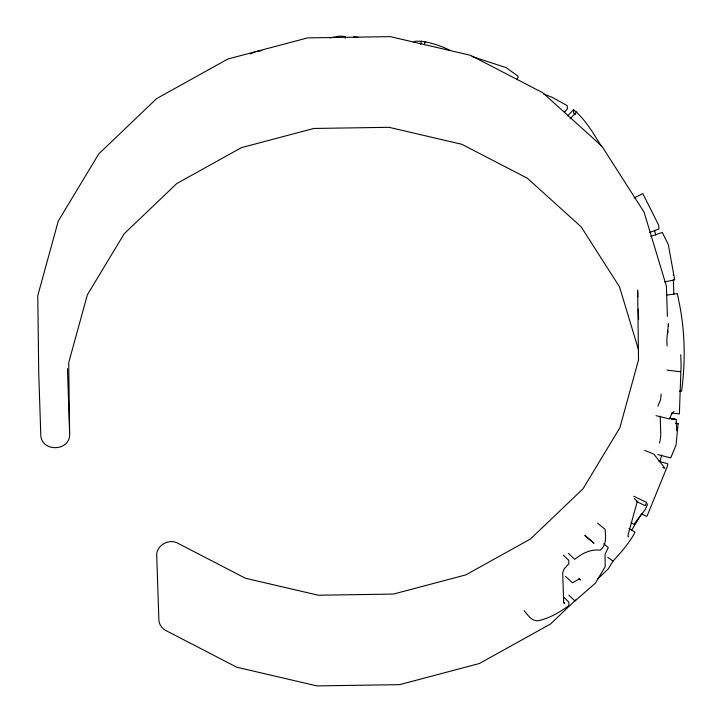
<?xml version="1.0" encoding="UTF-8"?>
<svg xmlns="http://www.w3.org/2000/svg" width="722" height="722" viewBox="0 0 722 722"><rect width="100%" height="100%" fill="white"/><g stroke="black" fill="none" stroke-linecap="round" stroke-linejoin="round"><path stroke-width="1.08" d="M661.162 394.077L660.594 399.6L657.923 406.17M660.197 440.203L660.801 434.96L660.179 416.152M420.682 44.538L421.368 41.253C431.242 42.58 441.286 45.937 450.176 50.468M424.392 44.782L425.132 41.506M673.202 275.163L673.346 274.604M659.529 443.137L660.052 441.052M659.962 461.475L661.749 454.995M647.652 503.839L645.342 509.443L633.853 524.38L631.028 522.764M613.05 561.03L608.411 568.719L597.816 578.836M631.588 530.3L641.434 513.974M516.582 79.781L518.216 77.083L517.665 75.918L506.095 67.615L472.053 56.515M413.571 42.336L415.773 41.154L421.368 41.253M564.487 112.181L567.348 109.022L567.23 105.647L552.059 97.271L543.404 93.887M567.663 115.899L573.539 109.708C585.416 119.419 593.358 133.353 601.372 146.277M570.019 118.814L576.725 111.919M575.822 599.856L550.561 623.988L479.363 663.527L399.663 684.646L316.904 685.9L236.717 667.209L164.571 629.846L161.854 627.4L159.923 624.377L158.903 620.983L156.782 557.122C155.104 546.662 167.224 538.756 176.565 542.592L245.408 578.241L318.249 595.217L393.427 594.08L465.816 574.892L530.499 538.973L583.042 488.776L619.891 427.704L638.51 359.926L637.652 290.073L637.878 296.796M673.924 411.549L672.462 412.551L669.348 418.931L656 415.664M634.051 198.027L642.842 193.631L658.789 225.417L658.915 229.064L649.629 232.484M250.408 54.006L255.281 51.776L261.797 50.54M650.829 236.347L662.291 232.448L668.301 244.587L674.7 279.865L664.791 281.878M329.71 37.887L339.52 36.1L345.125 36.425L345.179 38.248M666.388 295.118L677.353 293.637L678.851 301.083C685.088 330.631 685.638 361.316 681.586 391.207L679.375 391.116M353.446 36.912L357.95 37.192M666.975 370.124L680.314 371.74M671.686 413.065L679.375 413.923L681.108 365.088L680.765 354.737M676.749 430.763L676.144 419.59L670.72 418.561M675.945 423.3L678.129 423.615L676.027 445.149L671.027 457.225L670.548 457.892L657.769 454.571M676.144 419.59L670.801 418.589M669.781 418.282L675.178 419.419L670.918 418.534M659.024 461.286L667.841 463.822L667.236 466.638L647.083 516.031L646.434 516.293L641.542 513.911M662.823 467.621L664.917 468.271L653.816 454.093L644.683 450.42M633.835 496.258L646.587 502.404L645.215 505.734L636.443 501.384M628.88 528.558L635.026 532.132C629.647 542.818 621.064 552.384 612.96 561.111L607.734 557.312M628.763 536.915L627.896 536.275L628.284 534.09L637.318 501.375L634.313 498.541M603.727 543.765L608.285 547.52L605.054 554.379L605.171 566.743L595.28 583.259L574.965 601.002L568.801 595.108M597.59 523.179L605.027 529.28C605.713 536.581 606.805 545.263 600.099 550.2C590.713 548.9 581.869 553.539 574.685 559.333L568.503 553.449M575.335 114.482L573.656 113.074L573.539 109.708M585.118 535.471L593.953 543.233L584.901 535.607M578.918 578.457L580.479 579.91L579.351 578.972L572.465 582.78L565.443 576.382M563.386 555.155L568.719 560.353L568.837 563.81L564.171 568.792L562.7 572.925L563.665 601.967L564.821 603.745L563.313 602.238M563.467 596.841L568.792 602.058L568.909 605.577C560.236 611.841 550.85 617.563 540.39 620.198C532.782 622.824 528.188 615.586 524.118 610.559M655.838 235.164L654.466 230.228M638.483 349.674L619.476 286.751L581.147 226.825L527.376 178.235L461.836 144.292L388.996 127.316L313.817 128.462L241.419 147.64L176.746 183.559L124.193 233.766L87.353 294.838L68.725 362.606L69.637 435.989C67.895 451.268 42.995 451.692 40.838 436.422L38.717 372.561L37.77 295.659L58.274 221.049L98.833 153.822L156.683 98.553L227.881 59.014L307.572 37.896L390.34 36.642L470.527 55.323L542.673 92.687L601.868 146.178L644.069 212.151L666.406 286.111L667.408 316.362M673.355 279.622L673.834 294.116M668.5 325.938L668.428 323.7L666.83 339.232L667.047 345.892M667.895 330.929L667.967 333.167M638.284 309.115L638.618 319.205M67.471 368.599L69.592 432.469M678.012 423.606L675.846 423.291L678.012 423.606"/></g></svg>
